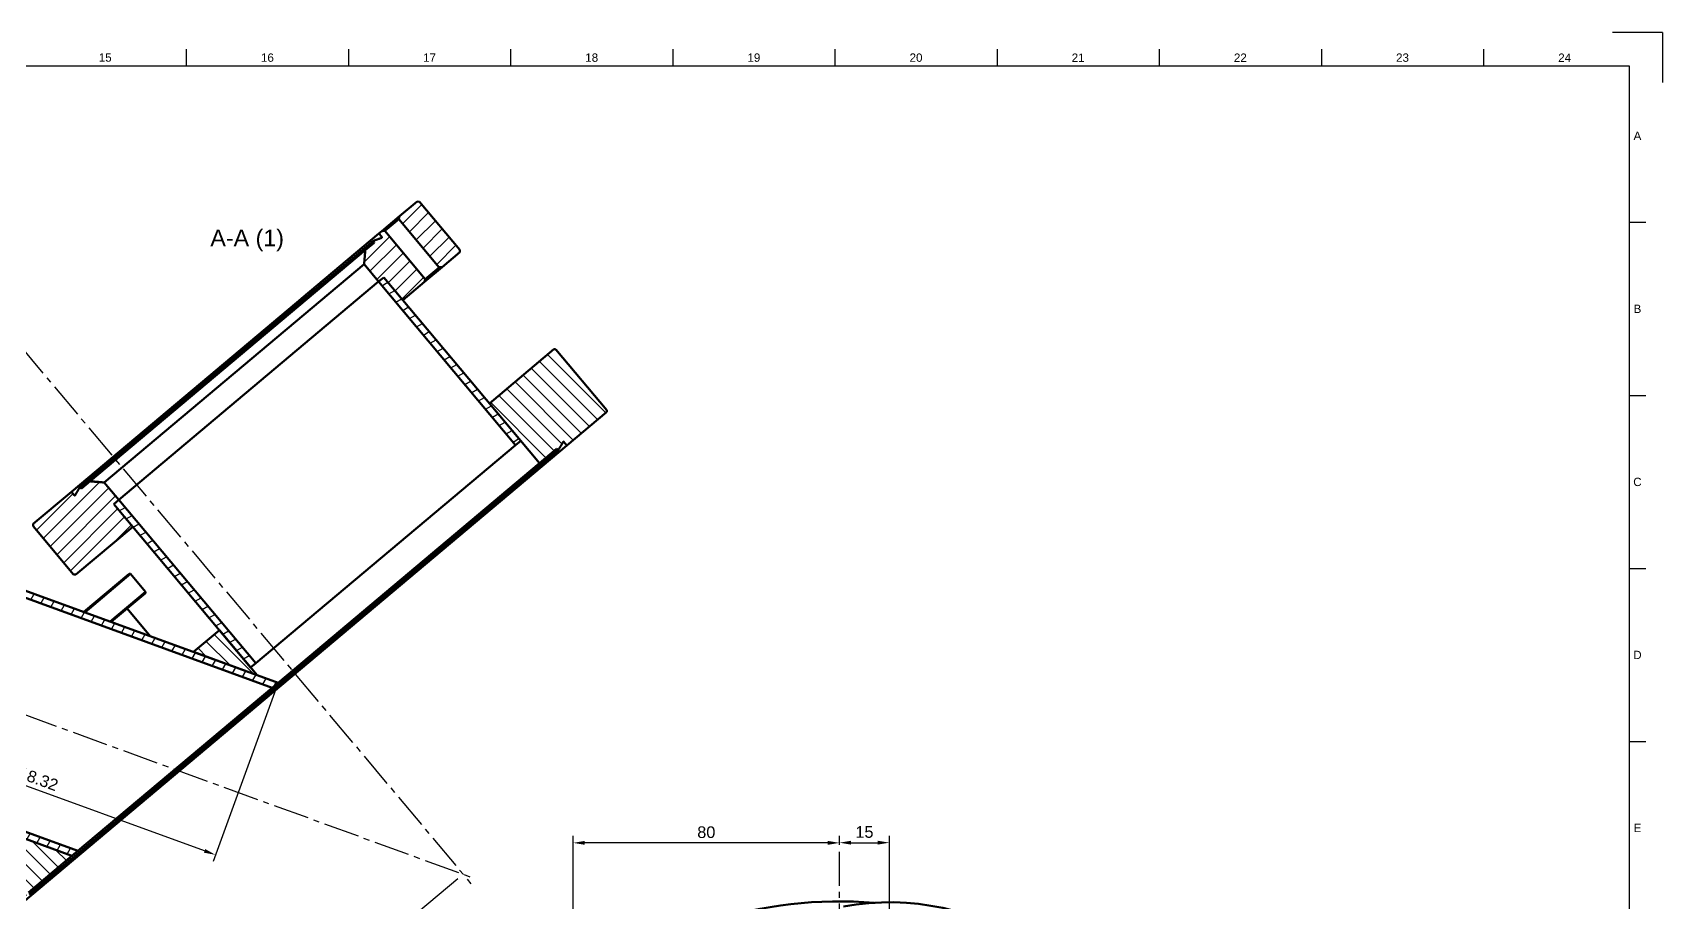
# Model space of a CAD drawing. Header units: millimetres. Extents: x 0 to 1189, y 0 to 841.
# Drawn here: x 699.5 to 1189, y 580 to 841 of the extents above; entities that cross this region are included whole.
import ezdxf
from ezdxf.enums import TextEntityAlignment as Align

# ---------------------------------------------------------------- set-up
doc = ezdxf.new("R2010")
doc.units = ezdxf.units.MM
doc.header["$LTSCALE"] = 0.75
doc.linetypes.add('CENTER2', pattern=[28.575, 19.05, -3.175, 3.175, -3.175])
for name, color, linetype, lineweight in [('BORDER', 7, 'Continuous', 25), ('FD_Dimensions', 7, 'Continuous', 25), ('Hatching', 7, 'Continuous', 25), ('Smart Centers', 7, 'CENTER2', 25), ('View Labels', 7, 'Continuous', 25), ('Visible', 7, 'Continuous', 50)]:
    doc.layers.add(name, color=color, linetype=linetype, lineweight=lineweight)
doc.styles.add('FusionTitle', font='arial.ttf')
doc.styles.get("Standard").update_dxf_attribs({"font": 'arial.ttf'})
doc.dimstyles.new('Dim-ISO-25', dxfattribs={"dimtxt": 3.5, "dimasz": 3.5, "dimexe": 2.1, "dimexo": 2.1, "dimgap": 1.4, "dimtad": 1, "dimzin": 12, "dimdsep": 46, "dimtxsty": 'Standard', "dimcen": 0, "dimazin": 3, "dimtp": 0.1, "dimtm": 0.1, "dimtfac": 0.714286, "dimtmove": 0, "dimatfit": 3, "dimfxl": 1, "dimtzin": 12, "dimarcsym": 0})

# ---------------------------------------------------------------- blocks, each defined once
blk = doc.blocks.new('*U18')
at = {"layer": 'Smart Centers', "color": 0, "ltscale": 0.75, "transparency": 16777216}
for p, q in [((0, 2.678906), (0, 141.431674)), ((-152.391629, 0), (-2.678906, 0)), ((2.678906, 0), (141.168196, 0)), ((0, -153.952425), (0, -2.678906))]:
    blk.add_line(p, q, dxfattribs=at)
at = {"layer": 'Smart Centers', "color": 0, "linetype": 'Continuous', "ltscale": 0.75, "transparency": 16777216}
for p, q in [((-0.892969, 0), (0.892969, 0)), ((0, -0.892969), (0, 0.892969))]:
    blk.add_line(p, q, dxfattribs=at)
blk = doc.blocks.new('*D79')
at = {"layer": 'Defpoints', "color": 0, "transparency": 16777216}
for p in [(956.816338, 597.875476), (941.816766, 595.101915), (956.816338, 558.670241)]:
    blk.add_point(p, dxfattribs=at)
at = {"layer": 'FD_Dimensions', "color": 0, "lineweight": -2, "transparency": 16777216}
for p, q in [((941.816766, 597.201915), (941.816766, 599.975476)), ((945.316766, 597.875476), (953.316338, 597.875476)), ((956.816338, 560.770241), (956.816338, 599.975476))]:
    blk.add_line(p, q, dxfattribs=at)
at = {"layer": 'FD_Dimensions', "color": 0, "transparency": 16777216}
for points in [[(945.316766, 598.458809), (945.316766, 597.292142), (941.816766, 597.875476)], [(953.316338, 598.458809), (953.316338, 597.292142), (956.816338, 597.875476)]]:
    blk.add_solid(points, dxfattribs=at)
at = {"layer": 'FD_Dimensions', "color": 0, "transparency": 16777216, "insert": (949.316552, 601.062481), "char_height": 3.5, "attachment_point": 5}
blk.add_mtext('15', dxfattribs=at)
blk = doc.blocks.new('*D86')
at = {"layer": 'Defpoints', "color": 0, "transparency": 16777216}
for p in [(861.816338, 597.817401), (941.816766, 595.101915), (861.816338, 506.320241)]:
    blk.add_point(p, dxfattribs=at)
at = {"layer": 'FD_Dimensions', "color": 0, "lineweight": -2, "transparency": 16777216}
for p, q in [((861.816338, 508.420241), (861.816338, 599.917401)), ((938.316766, 597.817401), (865.316338, 597.817401)), ((941.816766, 597.201915), (941.816766, 599.917401))]:
    blk.add_line(p, q, dxfattribs=at)
at = {"layer": 'FD_Dimensions', "color": 0, "transparency": 16777216}
for points in [[(865.316338, 598.400735), (865.316338, 597.234068), (861.816338, 597.817401)], [(938.316766, 598.400735), (938.316766, 597.234068), (941.816766, 597.817401)]]:
    blk.add_solid(points, dxfattribs=at)
at = {"layer": 'FD_Dimensions', "color": 0, "transparency": 16777216, "insert": (901.816552, 601.004407), "char_height": 3.5, "attachment_point": 5}
blk.add_mtext('80', dxfattribs=at)
blk = doc.blocks.new('*U29')
at = {"layer": 'Smart Centers', "color": 0, "ltscale": 0.75, "transparency": 16777216}
blk.add_line((-74.680236, 89.00044), (60.772016, -72.425268), dxfattribs=at)
blk = doc.blocks.new('*U30')
at = {"layer": 'Smart Centers', "color": 0, "ltscale": 0.75, "transparency": 16777216}
blk.add_line((-94.70458, 34.469648), (131.173552, -47.743269), dxfattribs=at)
blk = doc.blocks.new('*D88')
at = {"layer": 'Defpoints', "color": 0, "transparency": 16777216}
for p in [(859.943386, 717.10225), (828.760057, 588.405979), (673.4106, 560.582658)]:
    blk.add_point(p, dxfattribs=at)
at = {"layer": 'FD_Dimensions', "color": 0, "lineweight": -2, "transparency": 16777216}
for p, q in [((858.334693, 715.752396), (671.801907, 559.232804)), ((827.151364, 587.056125), (722.288249, 499.065524)), ((721.647186, 503.096534), (675.660357, 557.901503))]:
    blk.add_line(p, q, dxfattribs=at)
at = {"layer": 'FD_Dimensions', "color": 0, "transparency": 16777216}
for points in [[(676.107216, 558.276462), (675.213498, 557.526543), (673.4106, 560.582658)], [(722.094045, 503.471493), (721.200327, 502.721574), (723.896943, 500.415378)]]:
    blk.add_solid(points, dxfattribs=at)
at = {"layer": 'FD_Dimensions', "color": 0, "transparency": 16777216, "insert": (701.095159, 532.547586), "char_height": 3.5, "attachment_point": 5, "rotation": 310.00003345}
blk.add_mtext('78.54', dxfattribs=at)
blk = doc.blocks.new('*D89')
at = {"layer": 'Defpoints', "color": 0, "transparency": 16777216}
for p in [(695.687191, 746.996046), (659.154687, 730.721783), (605.894334, 669.522469), (831.139444, 585.570337), (831.772466, 587.309552)]:
    blk.add_point(p, dxfattribs=at)
at = {"layer": 'FD_Dimensions', "color": 0, "lineweight": -2, "transparency": 16777216}
blk.add_line((694.337337, 748.604739), (685.0944, 759.620043), dxfattribs=at)
blk.add_arc((828.760057, 588.405979), 221.404087, 130.905753, 159.094247, dxfattribs=at)
at = {"layer": 'FD_Dimensions', "color": 0, "transparency": 16777216}
for points in [[(683.402484, 756.184353), (684.159444, 755.29659), (686.444254, 758.01135)], [(622.47786, 667.206158), (621.38474, 667.613835), (620.708271, 664.130637)]]:
    blk.add_solid(points, dxfattribs=at)
at = {"layer": 'FD_Dimensions', "color": 0, "transparency": 16777216, "insert": (644.784827, 717.226823), "char_height": 3.5, "attachment_point": 5, "rotation": 55.00001902}
blk.add_mtext('30°', dxfattribs=at)
blk = doc.blocks.new('ISO_A0_SHEET')
at = {"layer": 'BORDER'}
for p, q in [((745.624999, 836), (745.624999, 831)), ((794.333332, 836), (794.333332, 831)), ((843.041665, 836), (843.041665, 831)), ((891.749998, 836), (891.749998, 831)), ((940.458331, 836), (940.458331, 831)), ((989.166664, 836), (989.166664, 831)), ((1037.874997, 836), (1037.874997, 831)), ((1086.58333, 836), (1086.58333, 831)), ((1135.291663, 836), (1135.291663, 831)), ((20, 831), (1179, 831)), ((1179, 831), (1179, 10)), ((1179, 784.0625), (1184, 784.0625)), ((1179, 732.125), (1184, 732.125)), ((1179, 680.1875), (1184, 680.1875)), ((1179, 628.25), (1184, 628.25))]:
    blk.add_line(p, q, dxfattribs=at)
at = {"layer": 'Defpoints'}
for q in [(1174, 841), (1189, 826)]:
    blk.add_line((1189, 841), q, dxfattribs=at)
at = {"layer": 'BORDER', "style": 'FusionTitle'}
for s, p in [('15', (721.270833, 833.5)), ('16', (769.979166, 833.5)), ('17', (818.687499, 833.5)), ('18', (867.395832, 833.5)), ('19', (916.104165, 833.5)), ('20', (964.812498, 833.5)), ('21', (1013.520831, 833.5)), ('22', (1062.229164, 833.5)), ('23', (1110.937497, 833.5)), ('24', (1159.64583, 833.5)), ('A', (1181.5, 810.03125)), ('B', (1181.5, 758.09375)), ('C', (1181.5, 706.15625)), ('D', (1181.5, 654.21875)), ('E', (1181.5, 602.28125))]:
    blk.add_text(s, height=2.5, dxfattribs=at).set_placement(p, align=Align.MIDDLE)
blk = doc.blocks.new('*D103')
at = {"layer": 'Defpoints', "color": 0, "transparency": 16777216}
for p in [(773.193361, 645.876825), (643.208124, 634.69459), (635.919823, 614.670147)]:
    blk.add_point(p, dxfattribs=at)
at = {"layer": 'FD_Dimensions', "color": 0, "lineweight": -2, "transparency": 16777216}
for p, q in [((772.475119, 643.90347), (753.675834, 592.252859)), ((636.638065, 616.643502), (643.926366, 636.667945)), ((751.105152, 595.423284), (646.497048, 633.49752))]:
    blk.add_line(p, q, dxfattribs=at)
at = {"layer": 'FD_Dimensions', "color": 0, "transparency": 16777216}
for points in [[(646.69656, 634.045674), (646.297536, 632.949366), (643.208124, 634.69459)], [(751.304664, 595.971438), (750.90564, 594.87513), (754.394076, 594.226213)]]:
    blk.add_solid(points, dxfattribs=at)
at = {"layer": 'FD_Dimensions', "color": 0, "transparency": 16777216, "insert": (699.891528, 617.456329), "char_height": 3.5, "attachment_point": 5, "rotation": 340.00001515}
blk.add_mtext('118.32', dxfattribs=at)

msp = doc.modelspace()

# ---------------------------------------------------------------- hatches: boundary and pattern name
at = {"layer": 'Hatching'}
h = msp.add_hatch(dxfattribs=at)
h.set_pattern_fill('ANSI31', color=256, angle=-5e-15, style=0)
edge = h.paths.add_edge_path(flags=0)
edge.add_spline(control_points=[(712.274, 702.214), (712.263, 702.194), (712.246, 702.175), (712.21, 702.145), (712.184, 702.13), (712.137, 702.116), (712.108, 702.112), (712.058, 702.117), (712.03, 702.125), (711.986, 702.148), (711.963, 702.166), (711.947, 702.185)], knot_values=[-0.0361856, -0.0361856, -0.0361856, -0.0361856, -0.0296318, -0.0296318, -0.0222187, -0.0222187, -0.0148088, -0.0148088, -0.0074028, -0.0074028, 0, 0, 0, 0], degree=3, periodic=0)
edge.add_line((711.947, 702.185), (711.114, 703.179))
edge.add_line((711.114, 703.179), (699.653, 693.563))
edge.add_line((699.653, 693.563), (699.592, 692.858))
edge.add_line((699.592, 692.858), (711.74, 678.38))
edge.add_line((711.74, 678.38), (712.445, 678.318))
edge.add_line((712.445, 678.318), (729.541, 692.664))
edge.add_line((729.541, 692.664), (723.82, 699.481))
edge.add_line((723.82, 699.481), (725.354, 700.768))
edge.add_line((725.354, 700.768), (720.983, 705.977))
edge.add_spline(control_points=[(720.983, 705.977), (718.929, 706.156), (716.754, 706.345)], knot_values=[0, 0, 0, 0.4245013, 0.4245013, 0.4245013], weights=[1, 1.0004093, 1], degree=2, periodic=0)
edge.add_line((716.754, 706.345), (714.122, 704.137))
edge.add_line((714.122, 704.137), (713.569, 704.456))
edge.add_spline(control_points=[(713.569, 704.456), (712.935, 703.358), (712.274, 702.214)], knot_values=[0, 0, 0, 0.2589681, 0.2589681, 0.2589681], weights=[1, 1.0002137, 1], degree=2, periodic=0)
edge = h.paths.add_edge_path(flags=0)
edge.add_spline(control_points=[(805.259, 781.524), (804.857, 781.474), (804.385, 781.443)], knot_values=[0, 0, 0, 0.0878093, 0.0878093, 0.0878093], weights=[1, 1.0033043, 1], degree=2, periodic=0)
edge.add_line((804.385, 781.443), (803.497, 780.698))
edge.add_line((803.497, 780.698), (804.331, 779.704))
edge.add_spline(control_points=[(804.331, 779.704), (804.347, 779.685), (804.361, 779.659), (804.376, 779.612), (804.379, 779.583), (804.375, 779.534), (804.366, 779.505), (804.343, 779.461), (804.325, 779.438), (804.289, 779.408), (804.267, 779.395), (804.246, 779.387)], knot_values=[0, 0, 0, 0, 0.0074028, 0.0074028, 0.0148088, 0.0148088, 0.0222187, 0.0222187, 0.0296318, 0.0296318, 0.0361856, 0.0361856, 0.0361856, 0.0361856], degree=3, periodic=0)
edge.add_spline(control_points=[(804.246, 779.387), (803.004, 778.935), (801.813, 778.501)], knot_values=[0, 0, 0, 0.2589681, 0.2589681, 0.2589681], weights=[1, 1.0002137, 1], degree=2, periodic=0)
edge.add_line((801.813, 778.501), (802.031, 777.901))
edge.add_line((802.031, 777.901), (799.399, 775.693))
edge.add_spline(control_points=[(799.399, 775.693), (799.208, 773.518), (799.027, 771.464)], knot_values=[0, 0, 0, 0.4245013, 0.4245013, 0.4245013], weights=[1, 1.0004093, 1], degree=2, periodic=0)
edge.add_line((799.027, 771.464), (803.398, 766.255))
edge.add_line((803.398, 766.255), (804.932, 767.542))
edge.add_line((804.932, 767.542), (810.653, 760.724))
edge.add_line((810.653, 760.724), (817.177, 766.199))
edge.add_spline(control_points=[(817.177, 766.199), (817.289, 766.658), (817.408, 767.046)], knot_values=[0, 0, 0, 0.0878093, 0.0878093, 0.0878093], weights=[1, 1.0033043, 1], degree=2, periodic=0)
edge.add_line((817.408, 767.046), (805.259, 781.524))
edge = h.paths.add_edge_path(flags=0)
edge.add_line((815.662, 790.252), (814.957, 790.314))
edge.add_line((814.957, 790.314), (809.661, 785.87))
edge.add_spline(control_points=[(809.661, 785.87), (809.549, 785.411), (809.43, 785.023)], knot_values=[0, 0, 0, 0.0878093, 0.0878093, 0.0878093], weights=[1, 1.0033043, 1], degree=2, periodic=0)
edge.add_line((809.43, 785.023), (821.578, 770.545))
edge.add_spline(control_points=[(821.578, 770.545), (821.981, 770.595), (822.453, 770.626)], knot_values=[0, 0, 0, 0.0878093, 0.0878093, 0.0878093], weights=[1, 1.0033043, 1], degree=2, periodic=0)
edge.add_line((822.453, 770.626), (827.749, 775.07))
edge.add_line((827.749, 775.07), (827.81, 775.774))
edge.add_line((827.81, 775.774), (815.662, 790.252))
h = msp.add_hatch(dxfattribs=at)
h.set_pattern_fill('ANSI31', color=256, angle=-15, style=0)
h.paths.add_polyline_path([(803.398, 766.255), (844.536, 717.228), (846.07, 718.515), (836.686, 729.7), (810.653, 760.724), (804.932, 767.542)], flags=0)
h.paths.add_polyline_path([(766.492, 651.742), (725.354, 700.768), (723.82, 699.481), (729.541, 692.664), (755.574, 661.639), (764.958, 650.454)], flags=0)
h = msp.add_hatch(dxfattribs=at)
h.set_pattern_fill('ANSI31', color=256, angle=90, style=0)
h.paths.add_polyline_path([(747.803, 655.118), (766.868, 648.179), (764.958, 650.454), (755.574, 661.639)], flags=0)
edge = h.paths.add_edge_path(flags=0)
edge.add_spline(control_points=[(871.884, 727.122), (871.914, 727.407), (871.943, 727.694)], knot_values=[0, 0, 0, 0.0574988, 0.0574988, 0.0574988], weights=[1, 1.0000013, 1], degree=2, periodic=0)
edge.add_line((871.943, 727.694), (856.645, 745.925))
edge.add_spline(control_points=[(856.645, 745.925), (856.358, 745.946), (856.071, 745.966)], knot_values=[0, 0, 0, 0.0574988, 0.0574988, 0.0574988], weights=[1, 1.0000013, 1], degree=2, periodic=0)
edge.add_line((856.071, 745.966), (836.686, 729.7))
edge.add_line((836.686, 729.7), (846.07, 718.515))
edge.add_line((846.07, 718.515), (851.727, 711.774))
edge.add_line((851.727, 711.774), (856.818, 716.046))
edge.add_line((856.818, 716.046), (857.379, 715.733))
edge.add_spline(control_points=[(857.379, 715.733), (858.14, 717.011), (858.92, 718.322)], knot_values=[0, 0, 0, 0.3012694, 0.3012694, 0.3012694], weights=[1, 1.0000839, 1], degree=2, periodic=0)
edge.add_line((858.92, 718.322), (859.943, 717.102))
edge.add_line((859.943, 717.102), (871.884, 727.122))
edge = h.paths.add_edge_path(flags=0)
edge.add_spline(control_points=[(684.09, 570.066), (684.377, 570.045), (684.663, 570.025)], knot_values=[0, 0, 0, 0.0574988, 0.0574988, 0.0574988], weights=[1, 1.0000013, 1], degree=2, periodic=0)
edge.add_line((684.663, 570.025), (696.604, 580.044))
edge.add_line((696.604, 580.044), (695.581, 581.264))
edge.add_spline(control_points=[(695.581, 581.264), (697.007, 581.804), (698.398, 582.332)], knot_values=[0, 0, 0, 0.3012694, 0.3012694, 0.3012694], weights=[1, 1.0000839, 1], degree=2, periodic=0)
edge.add_line((698.398, 582.332), (698.187, 582.939))
edge.add_line((698.187, 582.939), (711.275, 593.921))
edge.add_line((711.275, 593.921), (685.884, 603.162))
edge.add_line((685.884, 603.162), (668.851, 588.87))
edge.add_spline(control_points=[(668.851, 588.87), (668.821, 588.584), (668.792, 588.298)], knot_values=[0, 0, 0, 0.0574988, 0.0574988, 0.0574988], weights=[1, 1.0000013, 1], degree=2, periodic=0)
edge.add_line((668.792, 588.298), (684.09, 570.066))
h = msp.add_hatch(dxfattribs=at)
h.set_pattern_fill('ANSI31', color=256, angle=15, style=0)
h.paths.add_polyline_path([(711.275, 593.921), (713.044, 595.405), (647.677, 619.197), (646.993, 617.318), (685.884, 603.162)], flags=0)
h.paths.add_polyline_path([(771.424, 644.392), (773.193, 645.877), (766.868, 648.179), (747.803, 655.118), (670.934, 683.096), (670.25, 681.217)], flags=0)

# ---------------------------------------------------------------- linework, layer by layer
at = {"layer": 'Visible', "extrusion": (-0.492404, -0.413176, 0.766044)}
for p, q in [((814.957, 790.314), (809.661, 785.87)), ((815.662, 790.252), (814.957, 790.314)), ((827.81, 775.774), (815.662, 790.252)), ((804.385, 781.443), (809.661, 785.87)), ((809.43, 785.023), (805.259, 781.524)), ((809.43, 785.023), (821.578, 770.545)), ((801.813, 778.501), (713.569, 704.456)), ((803.497, 780.698), (780.21, 761.158)), ((801.813, 778.501), (802.031, 777.901)), ((804.385, 781.443), (803.497, 780.698)), ((803.497, 780.698), (804.331, 779.704)), ((817.408, 767.046), (805.259, 781.524)), ((799.399, 775.693), (716.754, 706.345)), ((802.031, 777.901), (799.399, 775.693)), ((822.453, 770.626), (827.749, 775.07)), ((827.749, 775.07), (827.81, 775.774)), ((720.983, 705.977), (799.027, 771.464)), ((799.027, 771.464), (803.398, 766.255)), ((822.453, 770.626), (817.177, 766.199)), ((817.408, 767.046), (821.578, 770.545)), ((803.398, 766.255), (725.354, 700.768)), ((725.354, 700.768), (803.398, 766.255)), ((803.398, 766.255), (804.932, 767.542)), ((804.932, 767.542), (803.398, 766.255)), ((803.398, 766.255), (844.536, 717.228)), ((804.932, 767.542), (810.653, 760.724)), ((846.07, 718.515), (804.932, 767.542)), ((810.653, 760.724), (817.177, 766.199)), ((778.867, 760.031), (711.114, 703.179)), ((780.21, 761.158), (778.867, 760.031)), ((778.867, 760.031), (779.253, 759.571)), ((780.21, 761.158), (780.596, 760.698)), ((856.071, 745.966), (836.686, 729.7)), ((871.943, 727.694), (856.645, 745.925)), ((836.686, 729.7), (851.727, 711.774)), ((859.943, 717.102), (871.884, 727.122)), ((859.943, 717.102), (696.604, 580.044)), ((857.379, 715.733), (698.398, 582.332)), ((766.492, 651.742), (844.536, 717.228)), ((844.536, 717.228), (846.07, 718.515)), ((851.727, 711.774), (856.818, 716.046)), ((856.818, 716.046), (857.379, 715.733)), ((858.92, 718.322), (859.943, 717.102)), ((851.727, 711.774), (773.193, 645.877)), ((716.754, 706.345), (714.122, 704.137)), ((725.354, 700.768), (720.983, 705.977)), ((711.114, 703.179), (699.653, 693.563)), ((711.947, 702.185), (711.114, 703.179)), ((714.122, 704.137), (713.569, 704.456)), ((723.82, 699.481), (725.354, 700.768)), ((725.354, 700.768), (723.82, 699.481)), ((766.492, 651.742), (725.354, 700.768)), ((729.541, 692.664), (723.82, 699.481)), ((723.82, 699.481), (764.958, 650.454)), ((699.653, 693.563), (699.592, 692.858)), ((699.592, 692.858), (711.74, 678.38)), ((712.445, 678.318), (729.541, 692.664)), ((670.25, 681.217), (771.424, 644.392)), ((773.193, 645.877), (670.934, 683.096)), ((711.74, 678.38), (712.445, 678.318)), ((728.463, 678.575), (714.817, 667.124)), ((715.142, 667.006), (728.886, 678.538)), ((728.463, 678.575), (728.886, 678.538)), ((733.385, 673.175), (728.886, 678.538)), ((733.385, 673.175), (722.738, 664.241)), ((723.063, 664.123), (733.349, 672.753)), ((733.349, 672.753), (733.385, 673.175)), ((734.765, 659.864), (727.833, 668.125)), ((755.574, 661.639), (747.803, 655.118)), ((766.868, 648.179), (755.574, 661.639)), ((747.803, 655.118), (766.868, 648.179)), ((764.958, 650.454), (766.492, 651.742)), ((713.044, 595.405), (771.424, 644.392)), ((771.424, 644.392), (773.193, 645.877)), ((646.993, 617.318), (711.275, 593.921)), ((713.044, 595.405), (647.677, 619.197)), ((711.275, 593.921), (685.884, 603.162)), ((698.187, 582.939), (711.275, 593.921)), ((711.275, 593.921), (713.044, 595.405))]:
    msp.add_line(p, q, dxfattribs=at)
at = {"layer": 'Visible', "extrusion": (0, 0, -1)}
for centre, radius, start, end in [((-941.817, 453.67), 126.6, 4.20775, 94.7495), ((-956.816, 504.17), 75.8, 79.5059, 257.9941)]:
    msp.add_arc(centre, radius, start, end, dxfattribs=at)
at = {"layer": 'Visible', "extrusion": (-7.01307e-11, 1.91677e-11, -1)}
msp.add_rational_spline([(809.661, 785.87), (809.549, 785.411), (809.43, 785.023)], [1, 1.00330433302, 1], degree=2, dxfattribs=at)
at = {"layer": 'Visible'}
for points, weights in [([(804.246, 779.387), (803.004, 778.935), (801.813, 778.501)], [1, 1.00021371421, 1]), ([(821.578, 770.545), (821.981, 770.595), (822.453, 770.626)], [1, 1.00330433302, 1]), ([(817.177, 766.199), (817.289, 766.658), (817.408, 767.046)], [1, 1.00330433302, 1]), ([(857.379, 715.733), (858.14, 717.011), (858.92, 718.322)], [1, 1.0000838978, 1])]:
    msp.add_rational_spline(points, weights, degree=2, dxfattribs=at)
msp.add_open_spline([(804.331, 779.704), (804.347, 779.685), (804.361, 779.659), (804.376, 779.612), (804.379, 779.583), (804.375, 779.534), (804.366, 779.505), (804.343, 779.461), (804.325, 779.438), (804.289, 779.408), (804.267, 779.395), (804.246, 779.387)], degree=3, knots=[0, 0, 0, 0, 0.007402811, 0.007402811, 0.014808817, 0.014808817, 0.022218702, 0.022218702, 0.029631818, 0.029631818, 0.036185583, 0.036185583, 0.036185583, 0.036185583], dxfattribs=at)
at = {"layer": 'Visible', "extrusion": (-4.1264e-12, 3.33533e-11, -1)}
msp.add_rational_spline([(805.259, 781.524), (804.857, 781.474), (804.385, 781.443)], [1, 1.00330433302, 1], degree=2, dxfattribs=at)
at = {"layer": 'Visible', "extrusion": (-1.3353e-08, 1.17575e-09, -1)}
msp.add_rational_spline([(799.399, 775.693), (799.208, 773.518), (799.027, 771.464)], [1, 1.00040932726, 1], degree=2, dxfattribs=at)
at = {"layer": 'Visible', "extrusion": (2.14105e-09, 3.00359e-08, 1)}
msp.add_rational_spline([(856.645, 745.925), (856.358, 745.946), (856.071, 745.966)], [1, 1.00000133382, 1], degree=2, dxfattribs=at)
at = {"layer": 'Visible', "extrusion": (3.00497e-08, -3.11417e-09, -1)}
msp.add_rational_spline([(871.884, 727.122), (871.914, 727.407), (871.943, 727.694)], [1, 1.00000133164, 1], degree=2, dxfattribs=at)
at = {"layer": 'Visible', "extrusion": (5.9723e-10, 6.86812e-09, -1)}
msp.add_rational_spline([(720.983, 705.977), (718.929, 706.156), (716.754, 706.345)], [1, 1.00040932569, 1], degree=2, dxfattribs=at)
at = {"layer": 'Visible', "extrusion": (2.333e-12, 5.1405e-12, -1)}
msp.add_open_spline([(712.274, 702.214), (712.263, 702.194), (712.246, 702.175), (712.21, 702.145), (712.184, 702.13), (712.137, 702.116), (712.108, 702.112), (712.058, 702.117), (712.03, 702.125), (711.986, 702.148), (711.963, 702.166), (711.947, 702.185)], degree=3, knots=[-0.036185583, -0.036185583, -0.036185583, -0.036185583, -0.029631818, -0.029631818, -0.022218702, -0.022218702, -0.014808817, -0.014808817, -0.007402811, -0.007402811, 0, 0, 0, 0], dxfattribs=at)
at = {"layer": 'Visible', "extrusion": (-5.15567e-08, 2.97859e-08, 1)}
msp.add_rational_spline([(713.569, 704.456), (712.935, 703.358), (712.274, 702.214)], [1, 1.00021371913, 1], degree=2, dxfattribs=at)

# ---------------------------------------------------------------- block references
at = {"layer": 'BORDER'}
msp.add_blockref('ISO_A0_SHEET', (0, 0), dxfattribs=at)
at = {"layer": 'Smart Centers', "ltscale": 0.75}
for name, p in [('*U29', (770.367, 657.996)), ('*U30', (700.599, 635.053)), ('*U18', (941.817, 453.67))]:
    msp.add_blockref(name, p, dxfattribs=at)

# ---------------------------------------------------------------- texts
at = {"layer": 'View Labels', "insert": (763.911, 775.383), "char_height": 5, "width": 24.3895, "attachment_point": 8}
msp.add_mtext('A-A (1)', dxfattribs=at)

# ---------------------------------------------------------------- dimensions: what is measured, and where the dimension line sits
at = {"layer": 'FD_Dimensions'}
dim = msp.add_angular_dim_2l(base=(659.155, 730.722), line1=((695.687, 746.996), (831.139, 585.57)), line2=((605.894, 669.522), (831.772, 587.31)), dimstyle='Dim-ISO-25', override={"dimlfac": 1, "dimpost": '', "dimclrd": 0, "dimclre": 0}, dxfattribs=at)
dim.commit()
dim.dimension.update_dxf_attribs({"geometry": '*D89', "text_midpoint": (644.785, 717.227)})
for base, p1, p2, angle, override, picture, middle in [((673.411, 560.583), (828.76, 588.406), (859.943, 717.102), 130, {"dimlfac": 1}, '*D88', (701.095, 532.548)), ((643.208, 634.695), (773.193, 645.877), (635.92, 614.67), 340, {"dimlfac": 1, "dimclrd": 0, "dimclre": 0}, '*D103', (699.892, 617.456)), ((861.816, 597.817), (941.817, 595.102), (861.816, 506.32), 180, {"dimlfac": 1, "dimclrd": 0, "dimclre": 0}, '*D86', (901.817, 601.004)), ((956.816, 597.875), (941.817, 595.102), (956.816, 558.67), 180, {"dimlfac": 1, "dimclrd": 0, "dimclre": 0}, '*D79', (949.317, 601.062))]:
    dim = msp.add_linear_dim(base=base, p1=p1, p2=p2, angle=angle, dimstyle='Dim-ISO-25', override=override, dxfattribs=at)
    dim.commit()
    dim.dimension.update_dxf_attribs({"geometry": picture, "text_midpoint": middle})

doc.saveas('drawing.dxf')
